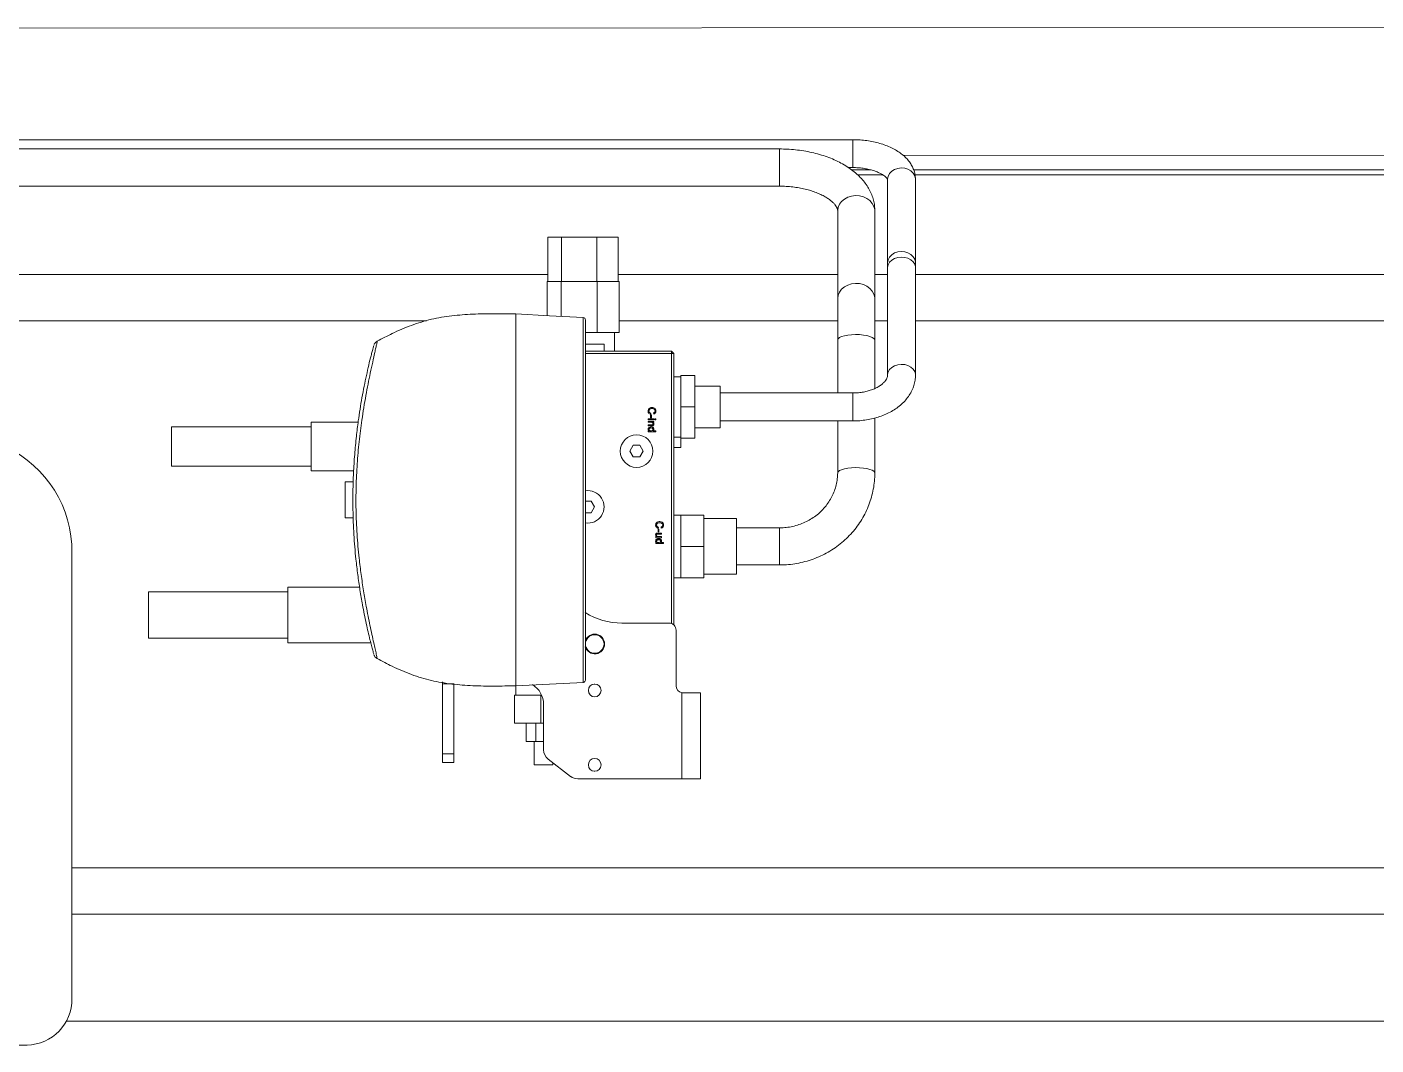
# Model space of a CAD drawing. Header units: millimetres. Extents: x 157 to 416, y 629 to 713.
# Drawn here: x 223.52 to 235.12, y 700.98 to 709.74 of the extents above; entities that cross this region are included whole.
import ezdxf

# ---------------------------------------------------------------- set-up
doc = ezdxf.new("R2010")
doc.units = ezdxf.units.MM

msp = doc.modelspace()

# ---------------------------------------------------------------- linework, layer by layer
at = {"color": 7, "linetype": 'Continuous', "lineweight": 15}
for p, q in [((241.516, 709.745), (205.392, 709.726)), ((230.623, 708.775), (215.672, 708.775)), ((229.993, 708.695), (215.672, 708.695)), ((230.587, 708.535), (230.623, 708.535)), ((231.057, 708.639), (242.952, 708.646)), ((230.614, 708.515), (230.78, 708.515)), ((230.923, 708.43), (230.923, 707.712)), ((231.147, 708.515), (246.312, 708.514)), ((231.163, 707.712), (231.163, 708.43)), ((218.517, 708.375), (229.993, 708.375)), ((230.493, 708.162), (230.493, 707.406)), ((230.813, 707.406), (230.813, 708.162)), ((227.999, 707.935), (227.999, 707.555)), ((227.999, 707.935), (228.118, 707.935)), ((228.118, 707.935), (228.118, 707.555)), ((228.118, 707.935), (228.422, 707.935)), ((228.422, 707.935), (228.422, 707.555)), ((228.422, 707.935), (228.606, 707.935)), ((228.606, 707.935), (228.606, 707.555)), ((230.923, 707.712), (230.923, 707.673)), ((230.923, 707.673), (230.923, 706.751)), ((231.163, 706.751), (231.163, 707.673)), ((227.993, 707.555), (227.993, 707.261)), ((227.993, 707.555), (228.115, 707.555)), ((228.115, 707.555), (228.114, 707.254)), ((228.115, 707.555), (228.424, 707.555)), ((228.424, 707.555), (228.424, 707.115)), ((228.424, 707.555), (228.612, 707.555)), ((228.612, 707.555), (228.612, 707.115)), ((228.323, 707.115), (228.424, 707.115)), ((228.424, 707.115), (228.518, 707.115)), ((228.518, 707.115), (228.612, 707.115)), ((228.573, 706.955), (228.573, 707.115)), ((230.493, 707.051), (230.493, 706.595)), ((230.813, 706.634), (230.813, 707.051)), ((228.323, 706.955), (229.063, 706.955)), ((229.063, 706.935), (228.323, 706.935)), ((228.483, 706.955), (228.483, 707.015)), ((229.063, 706.955), (229.083, 706.935)), ((229.063, 706.935), (229.063, 706.955)), ((229.063, 704.611), (229.063, 706.935)), ((229.063, 706.935), (229.083, 706.935)), ((229.083, 706.935), (229.083, 704.599)), ((229.143, 706.735), (229.083, 706.735)), ((229.143, 706.745), (229.263, 706.745)), ((229.143, 706.475), (229.143, 706.745)), ((229.263, 706.475), (229.263, 706.745)), ((229.483, 706.655), (229.263, 706.655)), ((230.623, 706.595), (229.483, 706.595)), ((229.143, 706.205), (229.143, 706.475)), ((229.143, 706.475), (229.263, 706.475)), ((229.263, 706.205), (229.263, 706.475)), ((226.368, 706.345), (225.963, 706.345)), ((228.863, 706.372), (228.911, 706.372)), ((228.863, 706.363), (228.863, 706.372)), ((228.911, 706.363), (228.863, 706.363)), ((228.863, 706.351), (228.911, 706.351)), ((228.863, 706.343), (228.863, 706.351)), ((228.889, 706.343), (228.863, 706.343)), ((228.882, 706.406), (228.89, 706.406)), ((228.882, 706.381), (228.882, 706.406)), ((228.89, 706.381), (228.882, 706.381)), ((228.886, 706.422), (228.884, 706.413)), ((228.89, 706.406), (228.89, 706.381)), ((228.911, 706.343), (228.904, 706.343)), ((228.911, 706.414), (228.909, 706.424)), ((228.911, 706.372), (228.911, 706.363)), ((228.911, 706.351), (228.911, 706.343)), ((228.921, 706.372), (228.929, 706.372)), ((228.921, 706.363), (228.921, 706.372)), ((228.929, 706.363), (228.921, 706.363)), ((228.929, 706.372), (228.929, 706.363)), ((229.483, 706.355), (230.623, 706.355)), ((230.493, 706.355), (230.493, 705.907)), ((230.813, 705.907), (230.813, 706.38)), ((225.963, 706.305), (224.763, 706.305)), ((228.863, 706.321), (228.892, 706.321)), ((228.863, 706.312), (228.863, 706.321)), ((228.892, 706.312), (228.863, 706.312)), ((228.863, 706.27), (228.87, 706.27)), ((228.863, 706.261), (228.863, 706.27)), ((228.929, 706.261), (228.863, 706.261)), ((228.905, 706.27), (228.929, 706.27)), ((228.929, 706.27), (228.929, 706.261)), ((229.083, 706.215), (229.143, 706.215)), ((229.263, 706.295), (229.483, 706.295)), ((228.734, 706.145), (228.705, 706.095)), ((228.705, 706.095), (228.734, 706.045)), ((228.791, 706.145), (228.734, 706.145)), ((228.82, 706.095), (228.791, 706.145)), ((228.791, 706.045), (228.82, 706.095)), ((229.083, 706.125), (229.143, 706.125)), ((229.143, 706.205), (229.263, 706.205)), ((228.734, 706.045), (228.791, 706.045)), ((224.763, 705.965), (225.963, 705.965)), ((225.963, 705.925), (226.329, 705.925)), ((226.256, 705.52), (226.256, 705.83)), ((226.256, 705.83), (226.326, 705.83)), ((228.371, 705.665), (228.323, 705.665)), ((228.4, 705.615), (228.371, 705.665)), ((226.256, 705.52), (226.326, 705.52)), ((228.323, 705.565), (228.371, 705.565)), ((228.371, 705.565), (228.4, 705.615)), ((229.143, 705.545), (229.083, 705.545)), ((229.143, 705.41), (229.143, 705.545)), ((229.143, 705.545), (229.343, 705.545)), ((229.343, 705.275), (229.343, 705.545)), ((229.623, 705.515), (229.343, 705.515)), ((228.948, 705.424), (228.955, 705.424)), ((228.948, 705.399), (228.948, 705.424)), ((228.955, 705.399), (228.948, 705.399)), ((228.952, 705.44), (228.949, 705.43)), ((228.955, 705.424), (228.955, 705.399)), ((228.976, 705.432), (228.974, 705.441)), ((229.143, 705.275), (229.143, 705.41)), ((229.993, 705.435), (229.623, 705.435)), ((228.928, 705.359), (228.936, 705.359)), ((228.928, 705.35), (228.928, 705.359)), ((228.977, 705.35), (228.928, 705.35)), ((228.928, 705.308), (228.935, 705.308)), ((228.928, 705.299), (228.928, 705.308)), ((228.994, 705.299), (228.928, 705.299)), ((228.947, 705.39), (228.977, 705.39)), ((228.977, 705.381), (228.95, 705.381)), ((228.951, 705.359), (228.977, 705.359)), ((228.97, 705.308), (228.994, 705.308)), ((228.977, 705.39), (228.977, 705.381)), ((228.977, 705.359), (228.977, 705.35)), ((228.994, 705.308), (228.994, 705.299)), ((223.905, 705.22), (223.905, 701.384)), ((229.143, 705.14), (229.143, 705.275)), ((229.143, 705.275), (229.343, 705.275)), ((229.343, 705.005), (229.343, 705.275)), ((229.143, 705.005), (229.143, 705.14)), ((229.623, 705.115), (229.993, 705.115)), ((229.083, 705.005), (229.143, 705.005)), ((229.143, 705.005), (229.343, 705.005)), ((229.343, 705.035), (229.623, 705.035)), ((225.763, 704.885), (224.563, 704.885)), ((226.379, 704.925), (225.763, 704.925)), ((229.043, 704.615), (228.637, 704.615)), ((224.563, 704.485), (225.763, 704.485)), ((229.103, 704.075), (229.103, 704.555)), ((225.763, 704.445), (226.476, 704.445)), ((227.092, 704.092), (227.092, 704.108)), ((227.092, 704.092), (227.192, 704.092)), ((227.092, 703.489), (227.092, 704.092)), ((227.192, 703.489), (227.192, 704.092)), ((227.723, 704.075), (227.723, 703.995)), ((228.404, 704.09), (228.399, 704.09)), ((229.17, 704.015), (229.153, 704.015)), ((229.153, 704.015), (229.153, 703.275)), ((229.313, 704.015), (229.313, 703.275)), ((227.712, 703.755), (227.712, 703.995)), ((227.825, 703.995), (227.712, 703.995)), ((227.939, 703.995), (227.825, 703.995)), ((227.939, 703.755), (227.939, 703.995)), ((227.946, 703.995), (227.939, 703.995)), ((227.963, 703.915), (227.963, 703.524)), ((227.939, 703.755), (227.712, 703.755)), ((227.813, 703.595), (227.813, 703.755)), ((227.897, 703.595), (227.897, 703.755)), ((227.963, 703.755), (227.939, 703.755)), ((227.897, 703.595), (227.813, 703.595)), ((227.883, 703.595), (227.883, 703.395)), ((227.963, 703.595), (227.897, 703.595)), ((227.092, 703.489), (227.192, 703.489)), ((227.092, 703.415), (227.092, 703.489)), ((228.002, 703.445), (228.196, 703.296)), ((227.092, 703.415), (227.192, 703.415)), ((228.043, 703.395), (228.043, 703.413)), ((228.399, 703.34), (228.404, 703.34)), ((228.257, 703.275), (229.153, 703.275)), ((240.512, 701.19), (223.857, 701.19)), ((223.519, 700.984), (221.45, 700.984))]:
    msp.add_line(p, q, dxfattribs=at)
at = {"color": 8, "linetype": 'Continuous', "lineweight": 15}
for p, q in [((230.623, 708.535), (230.623, 708.54)), ((230.664, 708.473), (230.879, 708.473)), ((231.158, 708.473), (246.312, 708.473)), ((220.384, 707.615), (227.999, 707.615)), ((228.606, 707.615), (230.493, 707.615)), ((230.813, 707.615), (230.923, 707.615)), ((231.163, 707.615), (246.612, 707.614)), ((221.03, 707.216), (226.956, 707.216)), ((228.612, 707.216), (230.493, 707.216)), ((230.813, 707.216), (230.923, 707.216)), ((231.163, 707.216), (246.612, 707.215)), ((249.012, 702.507), (223.905, 702.508)), ((240.512, 702.109), (223.905, 702.109))]:
    msp.add_line(p, q, dxfattribs=at)
at = {"color": 8, "linetype": 'Continuous', "lineweight": 15, "flags": 128}
for points in [[(230.623, 708.54), (230.623, 708.552), (230.623, 708.571), (230.623, 708.594), (230.623, 708.622), (230.623, 708.652), (230.623, 708.682), (230.623, 708.71), (230.623, 708.735), (230.623, 708.754), (230.623, 708.768), (230.623, 708.774), (230.623, 708.775)], [(229.993, 708.375), (229.993, 708.376), (229.993, 708.384), (229.993, 708.399), (229.993, 708.42), (229.993, 708.447), (229.993, 708.478), (229.993, 708.511), (229.993, 708.546), (229.993, 708.58), (229.993, 708.612), (229.993, 708.64), (229.993, 708.664), (229.993, 708.681), (229.993, 708.692), (229.993, 708.695)], [(230.923, 708.43), (230.923, 708.434), (230.928, 708.459), (230.94, 708.483), (230.958, 708.503), (230.982, 708.518), (231.01, 708.528), (231.04, 708.532), (231.07, 708.529), (231.098, 708.521), (231.123, 708.506), (231.142, 708.487), (231.156, 708.464), (231.162, 708.439), (231.163, 708.43)], [(230.493, 708.162), (230.493, 708.165), (230.497, 708.193), (230.509, 708.22), (230.527, 708.244), (230.552, 708.264), (230.581, 708.28), (230.613, 708.29), (230.647, 708.294), (230.682, 708.292), (230.715, 708.283), (230.745, 708.27), (230.771, 708.251), (230.791, 708.227), (230.805, 708.201), (230.812, 708.173), (230.813, 708.162)], [(230.923, 707.712), (230.923, 707.716), (230.928, 707.741), (230.94, 707.764), (230.958, 707.784), (230.982, 707.8), (231.01, 707.81), (231.04, 707.813), (231.07, 707.811), (231.098, 707.802), (231.123, 707.788), (231.142, 707.768), (231.156, 707.746), (231.162, 707.721), (231.163, 707.712)], [(230.923, 707.673), (230.923, 707.677), (230.928, 707.699), (230.94, 707.72), (230.958, 707.738), (230.982, 707.752), (231.01, 707.76), (231.04, 707.764), (231.07, 707.762), (231.098, 707.754), (231.123, 707.741), (231.142, 707.724), (231.156, 707.704), (231.162, 707.681), (231.163, 707.673)], [(230.493, 707.406), (230.493, 707.409), (230.497, 707.437), (230.509, 707.464), (230.527, 707.488), (230.552, 707.509), (230.581, 707.524), (230.613, 707.534), (230.647, 707.538), (230.682, 707.536), (230.715, 707.528), (230.745, 707.514), (230.771, 707.495), (230.791, 707.472), (230.805, 707.446), (230.812, 707.418), (230.813, 707.406)], [(230.493, 707.051), (230.493, 707.052), (230.497, 707.062), (230.509, 707.072), (230.527, 707.08), (230.552, 707.087), (230.581, 707.093), (230.613, 707.096), (230.647, 707.097), (230.682, 707.097), (230.715, 707.094), (230.745, 707.089), (230.771, 707.082), (230.791, 707.074), (230.805, 707.065), (230.812, 707.055), (230.813, 707.051)], [(230.923, 706.751), (230.923, 706.754), (230.928, 706.776), (230.94, 706.797), (230.958, 706.815), (230.982, 706.829), (231.01, 706.838), (231.04, 706.841), (231.07, 706.839), (231.098, 706.831), (231.123, 706.818), (231.142, 706.801), (231.156, 706.781), (231.162, 706.759), (231.163, 706.751)], [(230.623, 706.595), (230.623, 706.593), (230.623, 706.583), (230.623, 706.567), (230.623, 706.545), (230.623, 706.519), (230.623, 706.49), (230.623, 706.46), (230.623, 706.431), (230.623, 706.404), (230.623, 706.382), (230.623, 706.366), (230.623, 706.357), (230.623, 706.355)], [(230.493, 705.907), (230.493, 705.908), (230.497, 705.918), (230.509, 705.927), (230.527, 705.935), (230.552, 705.943), (230.581, 705.948), (230.613, 705.951), (230.647, 705.953), (230.682, 705.952), (230.715, 705.949), (230.745, 705.944), (230.771, 705.938), (230.791, 705.93), (230.805, 705.921), (230.812, 705.911), (230.813, 705.907)], [(229.993, 705.435), (229.993, 705.433), (229.993, 705.423), (229.993, 705.407), (229.993, 705.385), (229.993, 705.357), (229.993, 705.326), (229.993, 705.292), (229.993, 705.257), (229.993, 705.224), (229.993, 705.192), (229.993, 705.165), (229.993, 705.142), (229.993, 705.126), (229.993, 705.117), (229.993, 705.115)]]:
    msp.add_lwpolyline(points, dxfattribs=at)
at = {"color": 7, "linetype": 'Continuous', "lineweight": 15, "flags": 128}
for points in [[(231.163, 707.673), (231.163, 707.679), (231.163, 707.684), (231.163, 707.689), (231.163, 707.694), (231.163, 707.698), (231.163, 707.703), (231.163, 707.708), (231.163, 707.712)], [(230.493, 707.406), (230.493, 707.373), (230.493, 707.336), (230.493, 707.295), (230.493, 707.251), (230.493, 707.205), (230.493, 707.156), (230.493, 707.104), (230.493, 707.051)], [(230.813, 707.051), (230.813, 707.104), (230.813, 707.156), (230.813, 707.205), (230.813, 707.251), (230.813, 707.295), (230.813, 707.336), (230.813, 707.373), (230.813, 707.406)], [(228.304, 707.244), (228.015, 707.259), (227.723, 707.275)], [(228.322, 707.015), (228.343, 707.015), (228.374, 707.015), (228.403, 707.015), (228.43, 707.015), (228.452, 707.015), (228.469, 707.015), (228.479, 707.015), (228.483, 707.015)], [(229.483, 706.655), (229.483, 706.651), (229.483, 706.64), (229.483, 706.622), (229.483, 706.599), (229.483, 706.57), (229.483, 706.537), (229.483, 706.502), (229.483, 706.466), (229.483, 706.43), (229.483, 706.395), (229.483, 706.365), (229.483, 706.338), (229.483, 706.317), (229.483, 706.303), (229.483, 706.296), (229.483, 706.295)], [(225.963, 705.925), (225.963, 705.928), (225.963, 705.939), (225.963, 705.956), (225.963, 705.98), (225.963, 706.008), (225.963, 706.041), (225.963, 706.077), (225.963, 706.116), (225.963, 706.154), (225.963, 706.192), (225.963, 706.228), (225.963, 706.261), (225.963, 706.29), (225.963, 706.313), (225.963, 706.331), (225.963, 706.341), (225.963, 706.345), (225.963, 706.345)], [(224.763, 705.965), (224.763, 705.969), (224.763, 705.98), (224.763, 705.997), (224.763, 706.021), (224.763, 706.05), (224.763, 706.082), (224.763, 706.117), (224.763, 706.153), (224.763, 706.187), (224.763, 706.22), (224.763, 706.249), (224.763, 706.272), (224.763, 706.29), (224.763, 706.301), (224.763, 706.305)], [(229.143, 706.205), (229.143, 706.194), (229.143, 706.168), (229.143, 706.147), (229.143, 706.132), (229.143, 706.125), (229.143, 706.125)], [(229.623, 705.515), (229.623, 705.511), (229.623, 705.5), (229.623, 705.483), (229.623, 705.459), (229.623, 705.429), (229.623, 705.395), (229.623, 705.357), (229.623, 705.316), (229.623, 705.275), (229.623, 705.233), (229.623, 705.193), (229.623, 705.155), (229.623, 705.12), (229.623, 705.091), (229.623, 705.067), (229.623, 705.049), (229.623, 705.038), (229.623, 705.035)], [(224.563, 704.485), (224.563, 704.489), (224.563, 704.499), (224.563, 704.517), (224.563, 704.54), (224.563, 704.569), (224.563, 704.602), (224.563, 704.638), (224.563, 704.675), (224.563, 704.713), (224.563, 704.75), (224.563, 704.785), (224.563, 704.816), (224.563, 704.842), (224.563, 704.863), (224.563, 704.877), (224.563, 704.884), (224.563, 704.885)], [(225.763, 704.445), (225.763, 704.449), (225.763, 704.459), (225.763, 704.477), (225.763, 704.501), (225.763, 704.531), (225.763, 704.565), (225.763, 704.603), (225.763, 704.643), (225.763, 704.685), (225.763, 704.727), (225.763, 704.767), (225.763, 704.805), (225.763, 704.839), (225.763, 704.869), (225.763, 704.893), (225.763, 704.91), (225.763, 704.921), (225.763, 704.925)], [(227.723, 704.075), (228.015, 704.09), (228.307, 704.105)], [(229.313, 704.015), (229.311, 704.015), (229.303, 704.015), (229.29, 704.015), (229.272, 704.015), (229.251, 704.015), (229.226, 704.015), (229.199, 704.015), (229.17, 704.015)], [(227.192, 703.415), (227.192, 703.416), (227.192, 703.42), (227.192, 703.425), (227.192, 703.434), (227.192, 703.444), (227.192, 703.457), (227.192, 703.472), (227.192, 703.489)], [(228.043, 703.395), (228.041, 703.395), (228.032, 703.395), (228.017, 703.395), (227.997, 703.395), (227.974, 703.395), (227.951, 703.395), (227.928, 703.395), (227.908, 703.395), (227.893, 703.395), (227.885, 703.395), (227.883, 703.395)], [(229.153, 703.275), (229.185, 703.275), (229.215, 703.275), (229.242, 703.275), (229.267, 703.275), (229.286, 703.275), (229.301, 703.275), (229.31, 703.275), (229.313, 703.275)]]:
    msp.add_lwpolyline(points, dxfattribs=at)
at = {"color": 7, "linetype": 'Continuous', "lineweight": 15}
for centre, radius in [((228.763, 706.095), 0.14), ((228.403, 704.435), 0.08), ((228.403, 704.035), 0.055), ((228.403, 703.395), 0.055)]:
    msp.add_circle(centre, radius, dxfattribs=at)
for centre, radius, start, end in [((228.303, 707.224), 0.02, 359.9523, 86.2751), ((222.903, 705.228), 1.003, 359.5552, 64.2141), ((228.343, 705.615), 0.14, 261.7098, 98.3796), ((228.637, 705.215), 0.6, 238.1518, 269.9976), ((229.043, 704.555), 0.06, 359.9976, 89.9976), ((228.403, 704.435), 0.085, 359.9976, 160.4007), ((228.403, 704.435), 0.085, 196.1999, 359.9976), ((228.303, 704.125), 0.02, 273.0377, 0.0222), ((227.763, 703.915), 0.2, 359.9976, 58.45), ((229.163, 704.075), 0.06, 179.9976, 261.2595), ((228.063, 703.524), 0.1, 179.9976, 232.429), ((228.257, 703.375), 0.1, 232.429, 269.9976), ((223.511, 701.378), 0.394, 271.1024, 0.8791)]:
    msp.add_arc(centre, radius, start, end, dxfattribs=at)
for points, knots in [([(231.163, 708.43), (231.162, 708.44), (231.162, 708.463), (231.154, 708.497), (231.141, 708.534), (231.122, 708.569), (231.097, 708.602), (231.067, 708.633), (231.031, 708.662), (230.99, 708.688), (230.944, 708.711), (230.895, 708.731), (230.842, 708.748), (230.787, 708.76), (230.73, 708.769), (230.675, 708.774), (230.639, 708.774), (230.623, 708.775)], [0, 0, 0, 0, 0.0455942, 0.1066774, 0.167841, 0.2300534, 0.2941808, 0.3608393, 0.4301942, 0.5018211, 0.5748355, 0.6482514, 0.7214105, 0.794146, 0.8664782, 0.9385167, 1, 1, 1, 1]), ([(230.813, 708.162), (230.812, 708.173), (230.812, 708.2), (230.805, 708.243), (230.791, 708.29), (230.772, 708.335), (230.746, 708.379), (230.715, 708.421), (230.679, 708.461), (230.636, 708.499), (230.589, 708.535), (230.536, 708.567), (230.479, 708.596), (230.418, 708.622), (230.354, 708.643), (230.287, 708.662), (230.219, 708.676), (230.148, 708.686), (230.078, 708.693), (230.026, 708.695), (229.998, 708.695), (229.993, 708.695)], [0, 0, 0, 0, 0.035446, 0.086181, 0.13697, 0.188272, 0.240512, 0.29401, 0.348946, 0.405312, 0.462889, 0.521314, 0.580198, 0.639188, 0.698064, 0.756745, 0.815222, 0.873521, 0.931689, 0.98672, 1, 1, 1, 1]), ([(230.623, 708.535), (230.63, 708.535), (230.653, 708.534), (230.69, 708.532), (230.732, 708.526), (230.773, 708.517), (230.809, 708.507), (230.841, 708.494), (230.869, 708.481), (230.89, 708.467), (230.906, 708.454), (230.916, 708.443), (230.921, 708.435), (230.923, 708.431), (230.923, 708.431), (230.923, 708.431)], [0, 0, 0, 0, 0.0424648, 0.1249212, 0.2071002, 0.2886577, 0.3693029, 0.4487757, 0.5268541, 0.6034927, 0.678923, 0.7539559, 0.8298535, 0.9093627, 1, 1, 1, 1]), ([(229.993, 708.375), (230.002, 708.375), (230.031, 708.374), (230.079, 708.372), (230.134, 708.365), (230.188, 708.356), (230.238, 708.344), (230.286, 708.329), (230.329, 708.312), (230.368, 708.294), (230.401, 708.275), (230.429, 708.255), (230.452, 708.235), (230.469, 708.217), (230.481, 708.2), (230.488, 708.185), (230.492, 708.172), (230.492, 708.166), (230.493, 708.162)], [0, 0, 0, 0, 0.033509, 0.098583, 0.163546, 0.228263, 0.292617, 0.356511, 0.41984, 0.482545, 0.544592, 0.606055, 0.667141, 0.728254, 0.790002, 0.85371, 0.921878, 1, 1, 1, 1]), ([(227.723, 707.275), (227.661, 707.276), (227.538, 707.278), (227.355, 707.275), (227.174, 707.262), (226.997, 707.233), (226.825, 707.18), (226.671, 707.114), (226.575, 707.063), (226.532, 707.041)], [0, 0, 0, 0, 0.1501394, 0.2991383, 0.446261, 0.5915866, 0.7364616, 0.8827725, 1, 1, 1, 1]), ([(227.723, 704.075), (227.723, 704.077), (227.723, 704.082), (227.723, 704.12), (227.723, 704.178), (227.723, 704.252), (227.723, 704.341), (227.723, 704.44), (227.723, 704.547), (227.723, 704.673), (227.723, 704.818), (227.723, 704.983), (227.723, 705.153), (227.723, 705.325), (227.723, 705.5), (227.723, 705.675), (227.723, 705.85), (227.723, 706.025), (227.723, 706.197), (227.723, 706.367), (227.723, 706.532), (227.723, 706.677), (227.723, 706.803), (227.723, 706.91), (227.723, 707.009), (227.723, 707.097), (227.723, 707.172), (227.723, 707.23), (227.723, 707.266), (227.723, 707.275), (227.723, 707.275), (227.723, 707.275)], [0, 0, 0, 0, 0.031221, 0.062447, 0.09368, 0.124922, 0.156167, 0.187423, 0.218673, 0.249935, 0.291606, 0.333281, 0.374959, 0.416639, 0.458319, 0.499999, 0.541679, 0.58336, 0.625038, 0.666716, 0.708391, 0.750062, 0.781324, 0.812574, 0.84383, 0.875074, 0.906317, 0.937549, 0.968775, 0.999996, 1, 1, 1, 1]), ([(228.323, 707.223), (228.323, 707.222), (228.323, 707.222), (228.323, 707.203), (228.323, 707.17), (228.323, 707.114), (228.323, 707.041), (228.323, 706.969), (228.323, 706.878), (228.323, 706.768), (228.323, 706.637), (228.323, 706.516), (228.323, 706.389), (228.323, 706.245), (228.323, 706.085), (228.323, 705.906), (228.323, 705.725), (228.323, 705.545), (228.323, 705.369), (228.323, 705.196), (228.323, 705.025), (228.323, 704.875), (228.323, 704.748), (228.323, 704.642), (228.323, 704.54), (228.323, 704.433), (228.323, 704.346), (228.323, 704.277), (228.323, 704.226), (228.323, 704.18), (228.323, 704.147), (228.323, 704.128), (228.323, 704.126), (228.323, 704.125)], [0, 0, 0, 0, 0.021604, 0.043244, 0.065259, 0.0982, 0.13204, 0.154259, 0.176483, 0.221974, 0.254732, 0.2875, 0.321042, 0.354589, 0.398679, 0.442774, 0.487981, 0.533187, 0.576015, 0.618841, 0.662784, 0.706716, 0.735996, 0.765272, 0.795257, 0.825231, 0.864763, 0.885041, 0.905315, 0.931908, 0.959059, 0.979365, 1, 1, 1, 1]), ([(226.532, 707.041), (226.53, 707.039), (226.524, 707.036), (226.517, 707.03), (226.511, 707.022), (226.507, 707.016), (226.505, 707.012), (226.505, 707.011)], [0, 0, 0, 0, 0.193249, 0.473391, 0.710943, 0.902604, 1, 1, 1, 1]), ([(226.503, 704.345), (226.503, 704.345), (226.503, 704.344), (226.502, 704.349), (226.498, 704.361), (226.492, 704.384), (226.482, 704.421), (226.469, 704.474), (226.453, 704.538), (226.437, 704.611), (226.42, 704.69), (226.402, 704.786), (226.383, 704.899), (226.364, 705.031), (226.345, 705.19), (226.33, 705.377), (226.322, 705.572), (226.322, 705.749), (226.327, 705.907), (226.337, 706.066), (226.351, 706.215), (226.367, 706.345), (226.384, 706.456), (226.4, 706.556), (226.419, 706.653), (226.439, 706.748), (226.459, 706.837), (226.476, 706.906), (226.489, 706.954), (226.498, 706.986), (226.502, 707.004), (226.503, 707.004), (226.503, 707.004)], [0, 0, 0, 0, 0.002656, 0.016964, 0.030703, 0.044794, 0.067807, 0.091444, 0.119539, 0.147659, 0.176768, 0.205883, 0.249628, 0.293459, 0.337247, 0.405702, 0.474182, 0.524511, 0.574838, 0.625853, 0.676858, 0.720034, 0.753945, 0.787852, 0.82246, 0.857052, 0.891924, 0.927471, 0.9469, 0.966768, 0.991361, 1, 1, 1, 1]), ([(230.623, 706.355), (230.633, 706.355), (230.664, 706.355), (230.713, 706.359), (230.771, 706.369), (230.827, 706.382), (230.881, 706.401), (230.932, 706.423), (230.98, 706.45), (231.023, 706.481), (231.062, 706.516), (231.095, 706.554), (231.122, 706.595), (231.142, 706.638), (231.156, 706.682), (231.162, 706.72), (231.162, 706.742), (231.163, 706.751)], [0, 0, 0, 0, 0.039202, 0.1109, 0.18276, 0.254835, 0.327195, 0.399857, 0.472794, 0.545796, 0.618501, 0.690452, 0.761171, 0.830325, 0.897849, 0.963949, 1, 1, 1, 1]), ([(230.923, 706.751), (230.923, 706.749), (230.922, 706.742), (230.92, 706.73), (230.913, 706.714), (230.901, 706.697), (230.884, 706.679), (230.861, 706.66), (230.834, 706.643), (230.801, 706.628), (230.765, 706.615), (230.726, 706.605), (230.684, 706.598), (230.65, 706.595), (230.629, 706.595), (230.623, 706.595)], [0, 0, 0, 0, 0.040607, 0.13934, 0.225256, 0.305408, 0.390584, 0.472784, 0.55405, 0.635293, 0.71686, 0.798935, 0.881486, 0.964398, 1, 1, 1, 1]), ([(228.862, 706.44), (228.862, 706.445), (228.863, 706.455), (228.873, 706.465), (228.885, 706.47), (228.892, 706.47), (228.896, 706.471)], [0, 0, 0, 0, 0.279937, 0.558139, 0.778984, 1, 1, 1, 1]), ([(228.896, 706.461), (228.893, 706.461), (228.886, 706.461), (228.876, 706.457), (228.87, 706.449), (228.87, 706.443), (228.869, 706.441)], [0, 0, 0, 0, 0.2812616, 0.5607243, 0.7801475, 1, 1, 1, 1]), ([(228.896, 706.471), (228.901, 706.47), (228.911, 706.469), (228.922, 706.462), (228.929, 706.451), (228.93, 706.444), (228.93, 706.44)], [0, 0, 0, 0, 0.280464, 0.559596, 0.779561, 1, 1, 1, 1]), ([(228.922, 706.44), (228.922, 706.443), (228.922, 706.447), (228.918, 706.454), (228.91, 706.46), (228.902, 706.461), (228.896, 706.461)], [0, 0, 0, 0, 0.187325, 0.37396, 0.560752, 1, 1, 1, 1]), ([(228.884, 706.413), (228.88, 706.414), (228.874, 706.416), (228.866, 706.423), (228.862, 706.431), (228.862, 706.437), (228.862, 706.44)], [0, 0, 0, 0, 0.280253, 0.559581, 0.779645, 1, 1, 1, 1]), ([(228.869, 706.441), (228.87, 706.438), (228.87, 706.433), (228.876, 706.425), (228.882, 706.423), (228.886, 706.422)], [0, 0, 0, 0, 0.280713, 0.56091, 1, 1, 1, 1]), ([(228.904, 706.33), (228.904, 706.332), (228.904, 706.335), (228.902, 706.339), (228.897, 706.343), (228.892, 706.343), (228.889, 706.343)], [0, 0, 0, 0, 0.1873285, 0.3743481, 0.5604214, 1, 1, 1, 1]), ([(228.892, 706.321), (228.893, 706.321), (228.897, 706.321), (228.901, 706.322), (228.904, 706.326), (228.904, 706.329), (228.904, 706.33)], [0, 0, 0, 0, 0.281551, 0.559777, 0.779631, 1, 1, 1, 1]), ([(228.912, 706.328), (228.912, 706.326), (228.912, 706.322), (228.909, 706.317), (228.905, 706.314), (228.902, 706.313), (228.9, 706.313)], [0, 0, 0, 0, 0.280294, 0.559896, 0.779758, 1, 1, 1, 1]), ([(228.904, 706.343), (228.906, 706.342), (228.908, 706.34), (228.911, 706.335), (228.912, 706.331), (228.912, 706.328)], [0, 0, 0, 0, 0.2806218, 0.5608666, 1, 1, 1, 1]), ([(228.909, 706.424), (228.911, 706.424), (228.915, 706.426), (228.92, 706.43), (228.922, 706.435), (228.922, 706.439), (228.922, 706.44)], [0, 0, 0, 0, 0.280546, 0.559631, 0.779594, 1, 1, 1, 1]), ([(228.93, 706.44), (228.93, 706.437), (228.929, 706.43), (228.924, 706.422), (228.918, 706.417), (228.913, 706.415), (228.911, 706.414)], [0, 0, 0, 0, 0.280018, 0.559384, 0.779492, 1, 1, 1, 1]), ([(228.862, 706.283), (228.862, 706.286), (228.863, 706.293), (228.873, 706.301), (228.882, 706.302), (228.887, 706.303)], [0, 0, 0, 0, 0.279619, 0.559969, 1, 1, 1, 1]), ([(228.87, 706.27), (228.869, 706.27), (228.866, 706.272), (228.863, 706.276), (228.862, 706.28), (228.862, 706.283)], [0, 0, 0, 0, 0.2812675, 0.5617232, 1, 1, 1, 1]), ([(228.887, 706.294), (228.885, 706.294), (228.88, 706.294), (228.874, 706.291), (228.87, 706.287), (228.87, 706.284), (228.869, 706.282)], [0, 0, 0, 0, 0.28123, 0.561019, 0.780851, 1, 1, 1, 1]), ([(228.869, 706.282), (228.87, 706.28), (228.87, 706.277), (228.873, 706.274), (228.878, 706.27), (228.883, 706.27), (228.886, 706.27)], [0, 0, 0, 0, 0.186829, 0.373652, 0.560638, 1, 1, 1, 1]), ([(228.886, 706.27), (228.89, 706.27), (228.897, 706.27), (228.902, 706.275), (228.904, 706.279), (228.904, 706.281), (228.904, 706.282)], [0, 0, 0, 0, 0.498998, 0.748648, 0.874342, 1, 1, 1, 1]), ([(228.887, 706.303), (228.89, 706.303), (228.897, 706.302), (228.906, 706.298), (228.911, 706.291), (228.912, 706.285), (228.912, 706.283)], [0, 0, 0, 0, 0.280955, 0.560457, 0.780205, 1, 1, 1, 1]), ([(228.904, 706.282), (228.904, 706.283), (228.904, 706.285), (228.902, 706.289), (228.897, 706.294), (228.891, 706.294), (228.887, 706.294)], [0, 0, 0, 0, 0.125759, 0.251217, 0.500912, 1, 1, 1, 1]), ([(228.9, 706.313), (228.899, 706.312), (228.896, 706.312), (228.893, 706.312), (228.892, 706.312)], [0, 0, 0, 0, 0.5599152, 1, 1, 1, 1]), ([(228.912, 706.283), (228.912, 706.281), (228.912, 706.278), (228.909, 706.273), (228.906, 706.271), (228.905, 706.27)], [0, 0, 0, 0, 0.28055, 0.56101, 1, 1, 1, 1]), ([(229.993, 705.115), (230.007, 705.115), (230.045, 705.115), (230.106, 705.121), (230.177, 705.134), (230.247, 705.153), (230.315, 705.177), (230.38, 705.208), (230.442, 705.243), (230.501, 705.284), (230.556, 705.33), (230.606, 705.38), (230.652, 705.434), (230.692, 705.492), (230.727, 705.553), (230.757, 705.617), (230.78, 705.682), (230.797, 705.75), (230.809, 705.819), (230.812, 705.871), (230.813, 705.901), (230.813, 705.907)], [0, 0, 0, 0, 0.032585, 0.08883, 0.145093, 0.20135, 0.257598, 0.313826, 0.370026, 0.426198, 0.48233, 0.538419, 0.594461, 0.650447, 0.706381, 0.762267, 0.8181, 0.873886, 0.929636, 0.985354, 1, 1, 1, 1]), ([(230.493, 705.907), (230.492, 705.899), (230.492, 705.873), (230.487, 705.83), (230.475, 705.778), (230.456, 705.728), (230.432, 705.68), (230.402, 705.635), (230.367, 705.593), (230.328, 705.555), (230.284, 705.522), (230.237, 705.494), (230.186, 705.471), (230.133, 705.453), (230.079, 705.441), (230.032, 705.435), (230.003, 705.435), (229.993, 705.435)], [0, 0, 0, 0, 0.032606, 0.104906, 0.177212, 0.249421, 0.321475, 0.393335, 0.464984, 0.536409, 0.607622, 0.678648, 0.749501, 0.820211, 0.890808, 0.961322, 1, 1, 1, 1]), ([(228.927, 705.458), (228.928, 705.463), (228.928, 705.472), (228.938, 705.483), (228.95, 705.488), (228.958, 705.488), (228.962, 705.488)], [0, 0, 0, 0, 0.280014, 0.558075, 0.778994, 1, 1, 1, 1]), ([(228.949, 705.43), (228.946, 705.432), (228.939, 705.434), (228.932, 705.441), (228.928, 705.449), (228.927, 705.455), (228.927, 705.458)], [0, 0, 0, 0, 0.280219, 0.55956, 0.779634, 1, 1, 1, 1]), ([(228.962, 705.479), (228.958, 705.479), (228.951, 705.478), (228.942, 705.475), (228.936, 705.467), (228.935, 705.461), (228.935, 705.458)], [0, 0, 0, 0, 0.2812616, 0.5607243, 0.7801475, 1, 1, 1, 1]), ([(228.935, 705.458), (228.935, 705.456), (228.936, 705.451), (228.941, 705.443), (228.948, 705.441), (228.952, 705.44)], [0, 0, 0, 0, 0.280732, 0.560805, 1, 1, 1, 1]), ([(228.962, 705.488), (228.967, 705.488), (228.976, 705.487), (228.988, 705.48), (228.994, 705.469), (228.995, 705.461), (228.995, 705.458)], [0, 0, 0, 0, 0.28049, 0.559648, 0.779633, 1, 1, 1, 1]), ([(228.988, 705.458), (228.988, 705.461), (228.987, 705.465), (228.984, 705.471), (228.975, 705.478), (228.967, 705.479), (228.962, 705.479)], [0, 0, 0, 0, 0.187222, 0.373881, 0.560697, 1, 1, 1, 1]), ([(228.974, 705.441), (228.976, 705.442), (228.98, 705.444), (228.985, 705.448), (228.987, 705.453), (228.988, 705.456), (228.988, 705.458)], [0, 0, 0, 0, 0.2806042, 0.5596663, 0.7796114, 1, 1, 1, 1]), ([(228.995, 705.458), (228.995, 705.454), (228.995, 705.448), (228.99, 705.44), (228.983, 705.435), (228.978, 705.433), (228.976, 705.432)], [0, 0, 0, 0, 0.280116, 0.559444, 0.779522, 1, 1, 1, 1]), ([(228.927, 705.374), (228.927, 705.376), (228.928, 705.38), (228.93, 705.385), (228.934, 705.388), (228.938, 705.389), (228.939, 705.389)], [0, 0, 0, 0, 0.280358, 0.560114, 0.779573, 1, 1, 1, 1]), ([(228.936, 705.359), (228.933, 705.361), (228.928, 705.365), (228.928, 705.371), (228.927, 705.374)], [0, 0, 0, 0, 0.559346, 1, 1, 1, 1]), ([(228.927, 705.321), (228.928, 705.324), (228.929, 705.331), (228.938, 705.34), (228.947, 705.34), (228.952, 705.341)], [0, 0, 0, 0, 0.2795826, 0.5598958, 1, 1, 1, 1]), ([(228.935, 705.308), (228.934, 705.309), (228.932, 705.31), (228.928, 705.315), (228.928, 705.318), (228.927, 705.321)], [0, 0, 0, 0, 0.2812675, 0.5617232, 1, 1, 1, 1]), ([(228.942, 705.381), (228.941, 705.38), (228.938, 705.379), (228.935, 705.376), (228.935, 705.373), (228.935, 705.371)], [0, 0, 0, 0, 0.280752, 0.561239, 1, 1, 1, 1]), ([(228.935, 705.371), (228.935, 705.37), (228.935, 705.367), (228.937, 705.363), (228.943, 705.359), (228.948, 705.359), (228.951, 705.359)], [0, 0, 0, 0, 0.18715, 0.374384, 0.560806, 1, 1, 1, 1]), ([(228.952, 705.332), (228.95, 705.332), (228.946, 705.332), (228.94, 705.33), (228.936, 705.325), (228.935, 705.322), (228.935, 705.32)], [0, 0, 0, 0, 0.2812445, 0.5608663, 0.7808394, 1, 1, 1, 1]), ([(228.935, 705.32), (228.935, 705.319), (228.935, 705.316), (228.938, 705.312), (228.943, 705.308), (228.948, 705.308), (228.952, 705.308)], [0, 0, 0, 0, 0.186829, 0.373652, 0.560638, 1, 1, 1, 1]), ([(228.939, 705.389), (228.94, 705.389), (228.943, 705.39), (228.946, 705.39), (228.947, 705.39)], [0, 0, 0, 0, 0.559827, 1, 1, 1, 1]), ([(228.95, 705.381), (228.949, 705.381), (228.946, 705.381), (228.943, 705.381), (228.942, 705.381)], [0, 0, 0, 0, 0.560225, 1, 1, 1, 1]), ([(228.952, 705.341), (228.956, 705.341), (228.962, 705.34), (228.971, 705.336), (228.977, 705.329), (228.977, 705.324), (228.977, 705.321)], [0, 0, 0, 0, 0.28098, 0.56039, 0.780158, 1, 1, 1, 1]), ([(228.97, 705.32), (228.97, 705.321), (228.97, 705.323), (228.968, 705.327), (228.963, 705.332), (228.956, 705.332), (228.952, 705.332)], [0, 0, 0, 0, 0.125726, 0.251258, 0.500939, 1, 1, 1, 1]), ([(228.952, 705.308), (228.956, 705.308), (228.962, 705.308), (228.968, 705.313), (228.97, 705.317), (228.97, 705.319), (228.97, 705.32)], [0, 0, 0, 0, 0.498967, 0.748742, 0.87435, 1, 1, 1, 1]), ([(228.977, 705.321), (228.977, 705.319), (228.977, 705.316), (228.975, 705.312), (228.972, 705.309), (228.97, 705.308)], [0, 0, 0, 0, 0.28058, 0.561029, 1, 1, 1, 1]), ([(226.505, 704.338), (226.506, 704.337), (226.509, 704.329), (226.517, 704.318), (226.528, 704.312), (226.532, 704.309)], [0, 0, 0, 0, 0.103936, 0.592657, 1, 1, 1, 1]), ([(226.532, 704.309), (226.575, 704.286), (226.67, 704.236), (226.825, 704.17), (226.997, 704.117), (227.174, 704.088), (227.355, 704.074), (227.538, 704.072), (227.661, 704.074), (227.723, 704.075)], [0, 0, 0, 0, 0.11714, 0.263463, 0.408355, 0.553694, 0.700832, 0.849846, 1, 1, 1, 1])]:
    msp.add_open_spline(points, degree=3, knots=knots, dxfattribs=at)
at = {"color": 8, "linetype": 'Continuous', "lineweight": 15}
for points, knots in [([(228.304, 704.105), (228.304, 704.106), (228.304, 704.109), (228.304, 704.127), (228.304, 704.161), (228.304, 704.213), (228.304, 704.277), (228.304, 704.35), (228.304, 704.444), (228.304, 704.561), (228.304, 704.701), (228.304, 704.854), (228.304, 705.016), (228.304, 705.189), (228.304, 705.364), (228.304, 705.562), (228.304, 705.784), (228.304, 706.026), (228.304, 706.245), (228.304, 706.438), (228.304, 706.605), (228.304, 706.747), (228.304, 706.865), (228.304, 706.96), (228.304, 707.05), (228.304, 707.13), (228.304, 707.188), (228.304, 707.222), (228.304, 707.242), (228.304, 707.242), (228.304, 707.243)], [0, 0, 0, 0, 0.0207747, 0.0415528, 0.0687146, 0.0958965, 0.1226623, 0.149529, 0.1763387, 0.2156747, 0.25516, 0.2945674, 0.3375899, 0.3807638, 0.4239727, 0.4670413, 0.5261262, 0.5853594, 0.6444159, 0.6884208, 0.7325074, 0.7764524, 0.8064609, 0.8365254, 0.86649, 0.9001671, 0.9338017, 0.9559281, 0.9780469, 1, 1, 1, 1]), ([(226.532, 707.041), (226.532, 707.041), (226.532, 707.041), (226.53, 707.032), (226.527, 707.015), (226.52, 706.986), (226.509, 706.935), (226.493, 706.862), (226.473, 706.77), (226.453, 706.672), (226.434, 706.573), (226.416, 706.469), (226.396, 706.337), (226.375, 706.176), (226.358, 705.983), (226.349, 705.788), (226.348, 705.586), (226.357, 705.381), (226.373, 705.194), (226.393, 705.032), (226.414, 704.893), (226.434, 704.774), (226.453, 704.675), (226.47, 704.594), (226.486, 704.517), (226.501, 704.448), (226.514, 704.391), (226.523, 704.352), (226.528, 704.326), (226.531, 704.313), (226.533, 704.307), (226.532, 704.308), (226.532, 704.308)], [0, 0, 0, 0, 0.010328, 0.024022, 0.038013, 0.058772, 0.080096, 0.115526, 0.151881, 0.185277, 0.218687, 0.252933, 0.287185, 0.346074, 0.404985, 0.465375, 0.52577, 0.590003, 0.654218, 0.698563, 0.742958, 0.787257, 0.815529, 0.843792, 0.872934, 0.902046, 0.92634, 0.951196, 0.966457, 0.982048, 0.997808, 1, 1, 1, 1])]:
    msp.add_open_spline(points, degree=3, knots=knots, dxfattribs=at)

doc.saveas('drawing.dxf')
